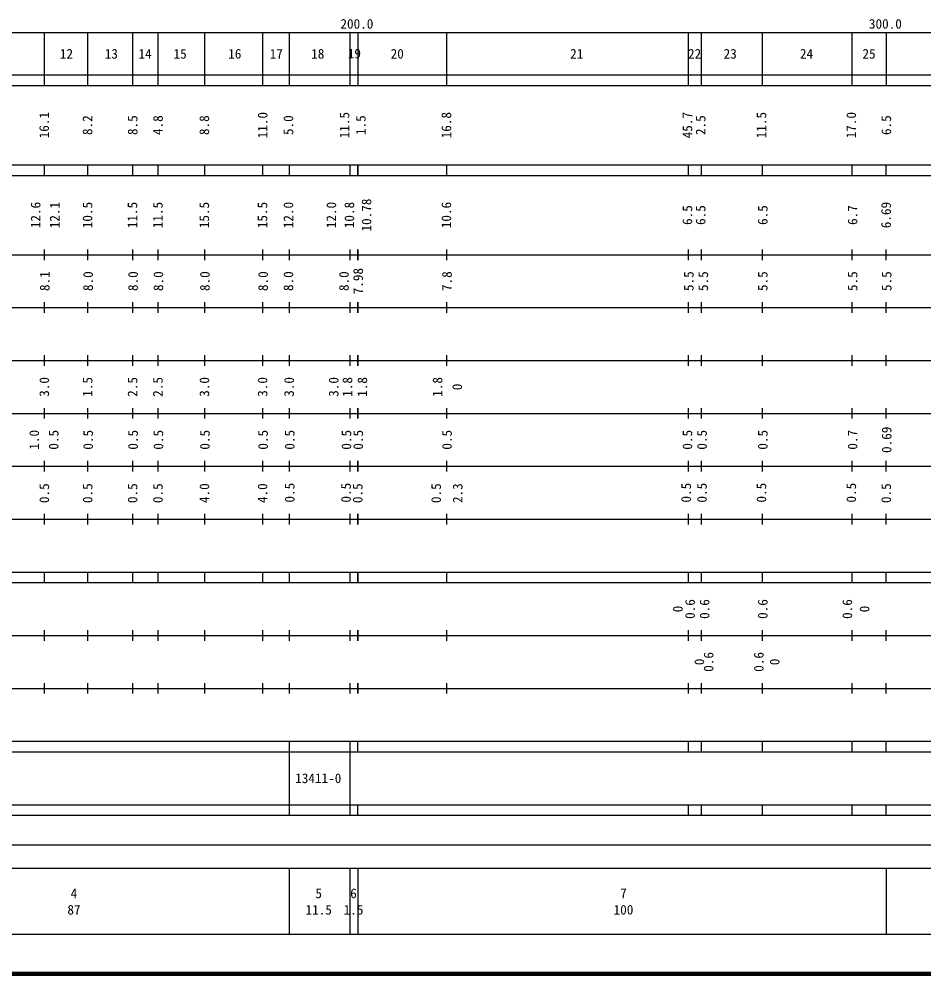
# Model space of a CAD drawing. Units: millimetres on the paper, enlarged 1000 times. Extents: x 40000 to 680000, y 20000 to 380000.
# Drawn here: x 203928 to 375134, y 20000 to 200558 of the extents above; entities that cross this region are included whole.
import ezdxf
from ezdxf.enums import TextEntityAlignment as Align

# ---------------------------------------------------------------- set-up
doc = ezdxf.new("R2010")
doc.units = ezdxf.units.MM
doc.header["$LTSCALE"] = 1000
doc.layers.add('M-TTL', color=2, linetype='Continuous', lineweight=140)
doc.layers.add('M-TTL-BAND', color=7, linetype='Continuous', lineweight=25)
doc.styles.add('ＭＳ ゴシック', font='')
doc.styles.get('ＭＳ ゴシック').set_extended_font_data('MS Gothic')

msp = doc.modelspace()

# ---------------------------------------------------------------- linework, layer by layer
at = {"layer": 'M-TTL'}
msp.add_line((40000, 20000), (680000, 20000), dxfattribs=at)
at = {"layer": 'M-TTL-BAND'}
for p, q in [((68000, 198000), (579000, 198000)), ((208700, 198000), (208700, 188000)), ((216900, 198000), (216900, 188000)), ((225400, 198000), (225400, 188000)), ((230200, 198000), (230200, 188000)), ((239000, 198000), (239000, 188000)), ((250000, 198000), (250000, 188000)), ((255000, 198000), (255000, 188000)), ((266500, 198000), (266500, 188000)), ((268000, 198000), (268000, 188000)), ((284800, 198000), (284800, 188000)), ((330500, 198000), (330500, 188000)), ((333000, 198000), (333000, 188000)), ((344500, 198000), (344500, 188000)), ((361500, 198000), (361500, 188000)), ((368000, 198000), (368000, 188000)), ((40000, 190000), (579000, 190000)), ((40000, 188000), (579000, 188000)), ((40000, 173000), (579000, 173000)), ((208700, 173000), (208700, 171000)), ((216900, 173000), (216900, 171000)), ((225400, 173000), (225400, 171000)), ((230200, 173000), (230200, 171000)), ((239000, 173000), (239000, 171000)), ((250000, 173000), (250000, 171000)), ((255000, 173000), (255000, 171000)), ((266500, 173000), (266500, 171000)), ((268000, 173000), (268000, 171000)), ((268000, 171000), (268000, 173000)), ((284800, 173000), (284800, 171000)), ((330500, 173000), (330500, 171000)), ((333000, 173000), (333000, 171000)), ((344500, 173000), (344500, 171000)), ((361500, 173000), (361500, 171000)), ((368000, 171000), (368000, 173000)), ((40000, 171000), (579000, 171000)), ((40000, 156000), (579000, 156000)), ((208700, 157000), (208700, 155000)), ((216900, 157000), (216900, 155000)), ((225400, 157000), (225400, 155000)), ((230200, 157000), (230200, 155000)), ((239000, 157000), (239000, 155000)), ((250000, 157000), (250000, 155000)), ((255000, 157000), (255000, 155000)), ((266500, 157000), (266500, 155000)), ((268000, 157000), (268000, 155000)), ((268000, 155000), (268000, 157000)), ((284800, 157000), (284800, 155000)), ((330500, 157000), (330500, 155000)), ((333000, 157000), (333000, 155000)), ((344500, 157000), (344500, 155000)), ((361500, 157000), (361500, 155000)), ((368000, 155000), (368000, 157000)), ((208700, 147000), (208700, 145000)), ((216900, 147000), (216900, 145000)), ((225400, 147000), (225400, 145000)), ((230200, 147000), (230200, 145000)), ((239000, 147000), (239000, 145000)), ((250000, 147000), (250000, 145000)), ((255000, 147000), (255000, 145000)), ((266500, 147000), (266500, 145000)), ((268000, 147000), (268000, 145000)), ((268000, 145000), (268000, 147000)), ((284800, 147000), (284800, 145000)), ((330500, 147000), (330500, 145000)), ((333000, 147000), (333000, 145000)), ((344500, 147000), (344500, 145000)), ((361500, 147000), (361500, 145000)), ((368000, 145000), (368000, 147000)), ((46000, 146000), (579000, 146000)), ((52000, 136000), (579000, 136000)), ((208700, 137000), (208700, 135000)), ((216900, 137000), (216900, 135000)), ((225400, 137000), (225400, 135000)), ((230200, 137000), (230200, 135000)), ((239000, 137000), (239000, 135000)), ((250000, 137000), (250000, 135000)), ((255000, 137000), (255000, 135000)), ((266500, 137000), (266500, 135000)), ((268000, 137000), (268000, 135000)), ((268000, 135000), (268000, 137000)), ((284800, 137000), (284800, 135000)), ((330500, 137000), (330500, 135000)), ((333000, 137000), (333000, 135000)), ((344500, 137000), (344500, 135000)), ((361500, 137000), (361500, 135000)), ((368000, 135000), (368000, 137000)), ((208700, 127000), (208700, 125000)), ((216900, 127000), (216900, 125000)), ((225400, 127000), (225400, 125000)), ((230200, 127000), (230200, 125000)), ((239000, 127000), (239000, 125000)), ((250000, 127000), (250000, 125000)), ((255000, 127000), (255000, 125000)), ((266500, 127000), (266500, 125000)), ((268000, 127000), (268000, 125000)), ((268000, 125000), (268000, 127000)), ((284800, 127000), (284800, 125000)), ((330500, 127000), (330500, 125000)), ((333000, 127000), (333000, 125000)), ((344500, 127000), (344500, 125000)), ((361500, 127000), (361500, 125000)), ((368000, 125000), (368000, 127000)), ((46000, 126000), (579000, 126000)), ((52000, 116000), (579000, 116000)), ((208700, 117000), (208700, 115000)), ((216900, 117000), (216900, 115000)), ((225400, 117000), (225400, 115000)), ((230200, 117000), (230200, 115000)), ((239000, 117000), (239000, 115000)), ((250000, 117000), (250000, 115000)), ((255000, 117000), (255000, 115000)), ((266500, 117000), (266500, 115000)), ((268000, 117000), (268000, 115000)), ((268000, 115000), (268000, 117000)), ((284800, 117000), (284800, 115000)), ((330500, 117000), (330500, 115000)), ((333000, 117000), (333000, 115000)), ((344500, 117000), (344500, 115000)), ((361500, 117000), (361500, 115000)), ((368000, 115000), (368000, 117000)), ((208700, 107000), (208700, 105000)), ((216900, 107000), (216900, 105000)), ((225400, 107000), (225400, 105000)), ((230200, 107000), (230200, 105000)), ((239000, 107000), (239000, 105000)), ((250000, 107000), (250000, 105000)), ((255000, 107000), (255000, 105000)), ((266500, 107000), (266500, 105000)), ((268000, 107000), (268000, 105000)), ((268000, 105000), (268000, 107000)), ((284800, 107000), (284800, 105000)), ((330500, 107000), (330500, 105000)), ((333000, 107000), (333000, 105000)), ((344500, 107000), (344500, 105000)), ((361500, 107000), (361500, 105000)), ((368000, 105000), (368000, 107000)), ((46000, 106000), (579000, 106000)), ((40000, 96000), (579000, 96000)), ((208700, 96000), (208700, 94000)), ((216900, 96000), (216900, 94000)), ((225400, 96000), (225400, 94000)), ((230200, 96000), (230200, 94000)), ((239000, 96000), (239000, 94000)), ((250000, 96000), (250000, 94000)), ((255000, 96000), (255000, 94000)), ((266500, 96000), (266500, 94000)), ((268000, 96000), (268000, 94000)), ((268000, 94000), (268000, 96000)), ((284800, 96000), (284800, 94000)), ((330500, 96000), (330500, 94000)), ((333000, 96000), (333000, 94000)), ((344500, 96000), (344500, 94000)), ((361500, 96000), (361500, 94000)), ((368000, 94000), (368000, 96000)), ((40000, 94000), (579000, 94000)), ((208700, 85000), (208700, 83000)), ((216900, 85000), (216900, 83000)), ((225400, 85000), (225400, 83000)), ((230200, 85000), (230200, 83000)), ((239000, 85000), (239000, 83000)), ((250000, 85000), (250000, 83000)), ((255000, 85000), (255000, 83000)), ((266500, 85000), (266500, 83000)), ((268000, 85000), (268000, 83000)), ((268000, 83000), (268000, 85000)), ((284800, 85000), (284800, 83000)), ((330500, 85000), (330500, 83000)), ((333000, 85000), (333000, 83000)), ((344500, 85000), (344500, 83000)), ((361500, 85000), (361500, 83000)), ((368000, 83000), (368000, 85000)), ((49000, 84000), (579000, 84000)), ((208700, 75000), (208700, 73000)), ((216900, 75000), (216900, 73000)), ((225400, 75000), (225400, 73000)), ((230200, 75000), (230200, 73000)), ((239000, 75000), (239000, 73000)), ((250000, 75000), (250000, 73000)), ((255000, 75000), (255000, 73000)), ((266500, 75000), (266500, 73000)), ((268000, 75000), (268000, 73000)), ((268000, 73000), (268000, 75000)), ((284800, 75000), (284800, 73000)), ((330500, 75000), (330500, 73000)), ((333000, 75000), (333000, 73000)), ((344500, 75000), (344500, 73000)), ((361500, 75000), (361500, 73000)), ((368000, 73000), (368000, 75000)), ((40000, 74000), (579000, 74000)), ((40000, 64000), (579000, 64000)), ((255000, 64000), (255000, 52000)), ((266500, 64000), (266500, 52000)), ((268000, 62000), (268000, 64000)), ((330500, 64000), (330500, 62000)), ((333000, 64000), (333000, 62000)), ((344500, 64000), (344500, 62000)), ((361500, 64000), (361500, 62000)), ((368000, 62000), (368000, 64000)), ((40000, 62000), (579000, 62000)), ((40000, 52000), (579000, 52000)), ((255000, 52000), (255000, 50000)), ((266500, 52000), (266500, 50000)), ((268000, 50000), (268000, 52000)), ((330500, 52000), (330500, 50000)), ((333000, 52000), (333000, 50000)), ((344500, 52000), (344500, 50000)), ((361500, 52000), (361500, 50000)), ((368000, 50000), (368000, 52000)), ((40000, 50000), (579000, 50000)), ((70805, 44406), (565903, 44406)), ((40000, 40000), (579000, 40000)), ((255000, 40000), (255000, 27500)), ((266500, 40000), (266500, 27500)), ((268000, 40000), (268000, 27500)), ((368000, 40000), (368000, 27500)), ((68000, 27500), (579000, 27500))]:
    msp.add_line(p, q, dxfattribs=at)

# ---------------------------------------------------------------- texts
at = {"layer": 'M-TTL-BAND', "style": 'ＭＳ ゴシック'}
for s, p in [('200.0', (267844, 198195)), ('300.0', (367844, 198195))]:
    msp.add_text(s, height=1833, dxfattribs=at).set_placement(p, align=Align.BOTTOM_CENTER)
for s, p in [('12', (212891, 194000)), ('13', (221382, 194000)), ('14', (227770, 194000)), ('15', (234401, 194000)), ('16', (244752, 194000)), ('17', (252596, 194000)), ('18', (260440, 194000)), ('19', (267372, 194046)), ('20', (275481, 194000)), ('21', (309445, 194000)), ('22', (331746, 194000)), ('23', (338478, 194000)), ('24', (352927, 194000)), ('25', (364749, 194000)), ('13411-0', (260536, 56997)), ('6', (267209, 35238)), ('4', (214313, 35238)), ('5', (260620, 35238)), ('7', (318288, 35238)), ('87', (214313, 32131)), ('11.5', (260620, 32131)), ('1.5', (267209, 32131)), ('100', (318288, 32131))]:
    msp.add_text(s, height=1833, dxfattribs=at).set_placement(p, align=Align.MIDDLE_CENTER)
for s, p in [('16.1', (208657, 180500)), ('11.0', (250009, 180500)), ('11.5', (265489, 180500)), ('16.8', (284770, 180500)), ('45.7', (330378, 180500)), ('11.5', (344379, 180500)), ('17.0', (361379, 180500)), ('8.2', (216863, 180500)), ('8.5', (225402, 180500)), ('4.8', (230193, 180500)), ('8.8', (238969, 180500)), ('5.0', (254875, 180500)), ('1.5', (268580, 180500)), ('2.5', (332878, 180500)), ('6.5', (368010, 180500)), ('10.78', (269660, 163500)), ('12.6', (207053, 163500)), ('12.1', (210662, 163500)), ('10.5', (216863, 163500)), ('11.5', (225363, 163500)), ('11.5', (230163, 163500)), ('15.5', (238963, 163500)), ('15.5', (249963, 163500)), ('12.0', (254875, 163500)), ('12.0', (262998, 163500)), ('10.8', (266406, 163500)), ('10.6', (284763, 163500)), ('6.5', (330378, 163500)), ('6.5', (332878, 163500)), ('6.5', (344629, 163500)), ('6.7', (361629, 163500)), ('6.69', (367963, 163500)), ('8.1', (208775, 151000)), ('8.0', (216975, 151000)), ('8.0', (225475, 151000)), ('8.0', (230275, 151000)), ('8.0', (239075, 151000)), ('8.0', (250075, 151000)), ('8.0', (254875, 151000)), ('8.0', (265387, 151000)), ('7.98', (268075, 151000)), ('7.8', (284875, 151000)), ('5.5', (330628, 151000)), ('5.5', (333378, 151000)), ('5.5', (344629, 151000)), ('5.5', (361629, 151000)), ('5.5', (368075, 151000)), ('3.0', (208683, 131000)), ('1.5', (216883, 131000)), ('2.5', (225383, 131000)), ('2.5', (230183, 131000)), ('3.0', (238983, 131000)), ('3.0', (249983, 131000)), ('3.0', (254999, 131000)), ('3.0', (263442, 131000)), ('1.8', (266045, 131000)), ('1.8', (268865, 131000)), ('1.8', (283081, 131000)), ('0', (286825, 131000)), ('0.69', (368075, 121000)), ('1.0', (206781, 121000)), ('0.5', (210457, 121000)), ('0.5', (216975, 121000)), ('0.5', (225475, 121000)), ('0.5', (230275, 121000)), ('0.5', (239075, 121000)), ('0.5', (250075, 121000)), ('0.5', (255125, 121000)), ('0.5', (265855, 121000)), ('0.5', (268075, 121000)), ('0.5', (284875, 121000)), ('0.5', (330378, 121000)), ('0.5', (333128, 121000)), ('0.5', (344629, 121000)), ('0.7', (361629, 121000)), ('0.5', (208687, 110907)), ('0.5', (216887, 110907)), ('0.5', (225387, 110907)), ('0.5', (230187, 110907)), ('4.0', (238987, 110907)), ('4.0', (249987, 110907)), ('0.5', (255125, 111000)), ('0.5', (265774, 111000)), ('0.5', (267987, 110907)), ('0.5', (282826, 110907)), ('2.3', (286910, 110907)), ('0.5', (330128, 111000)), ('0.5', (333128, 111000)), ('0.5', (344379, 111000)), ('0.5', (361379, 111000)), ('0.5', (367987, 110907)), ('0.6', (330878, 89000)), ('0.6', (333628, 89000)), ('0.6', (344629, 89000)), ('0.6', (360629, 89000)), ('0', (328557, 89000)), ('0', (363879, 89000)), ('0', (332628, 79000)), ('0.6', (334378, 79000)), ('0.6', (343879, 79000)), ('0', (346879, 79000))]:
    msp.add_text(s, height=1833, rotation=90, dxfattribs=at).set_placement(p, align=Align.MIDDLE_CENTER)

doc.saveas('drawing.dxf')
